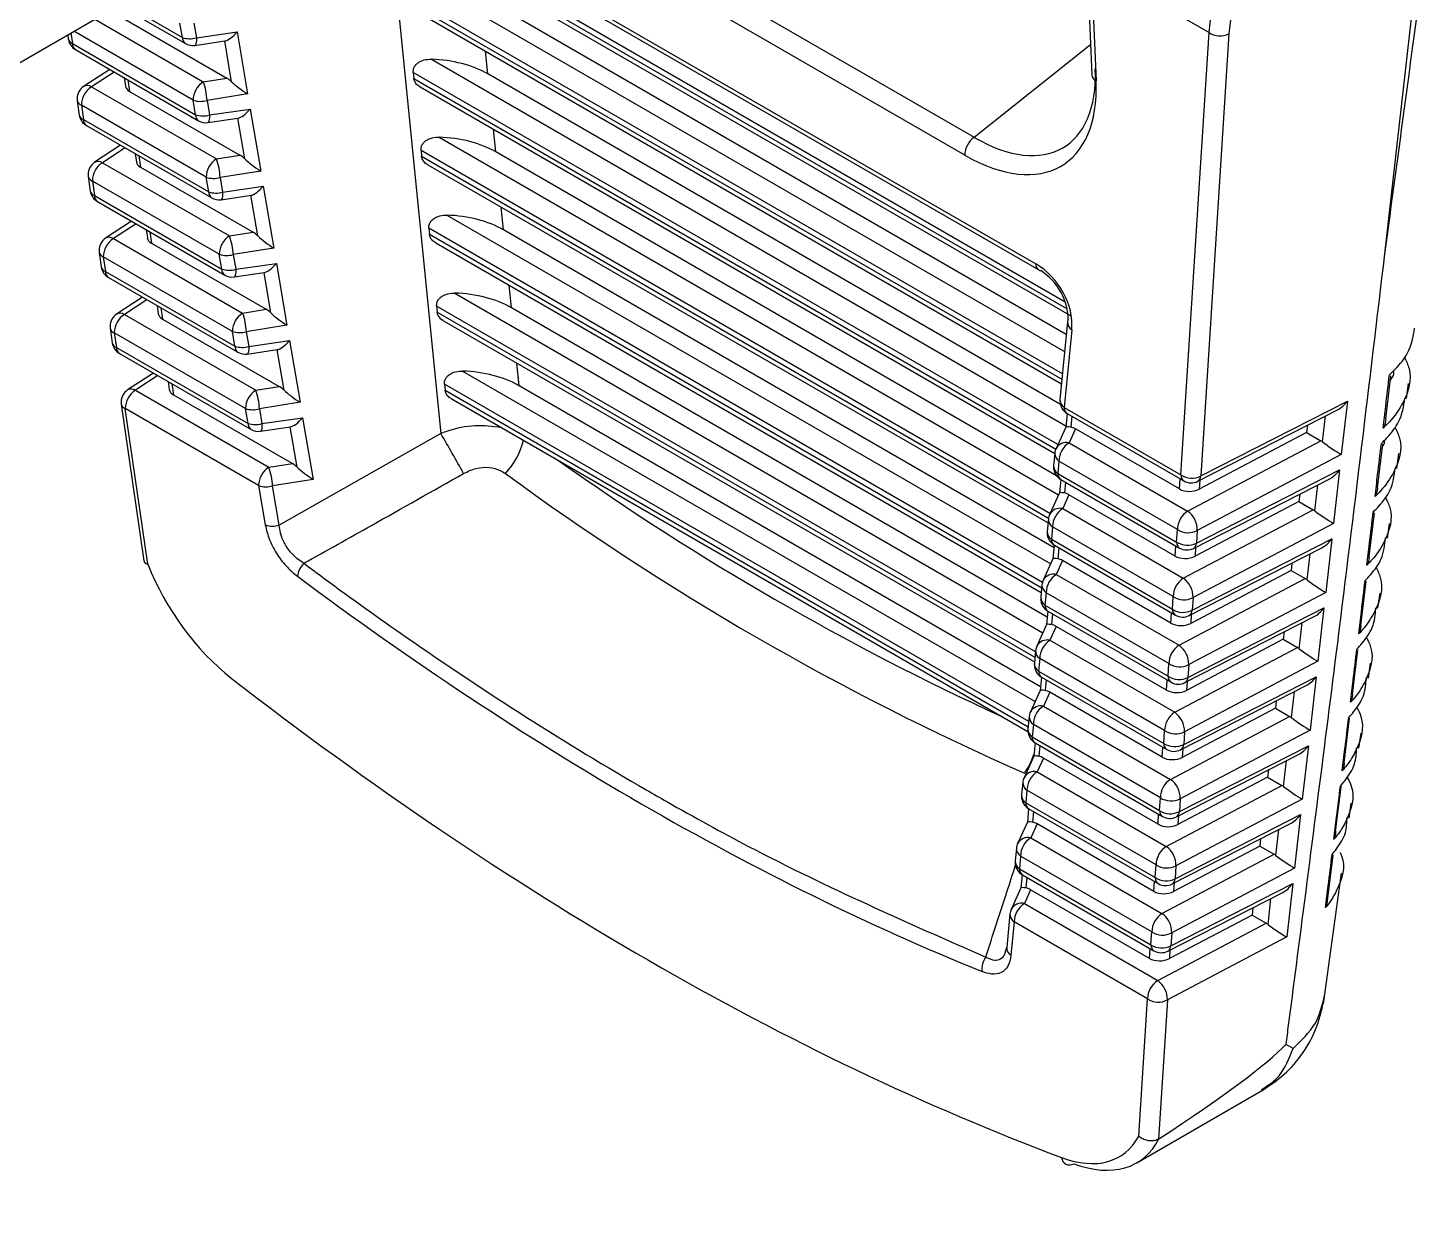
# Model space of a CAD drawing. Extents: x 16.7 to 113.1, y 4.5 to 84.5.
# Drawn here: x 80.621 to 81.578, y 61.976 to 62.788 of the extents above; entities that cross this region are included whole.
import ezdxf

# ---------------------------------------------------------------- set-up
doc = ezdxf.new("R2010")
doc.units = 0
doc.header["$MEASUREMENT"] = 0
doc.layers.add('OBJECT', color=7, linetype='CONTINUOUS')

msp = doc.modelspace()

# ---------------------------------------------------------------- linework, layer by layer
at = {"layer": 'OBJECT'}
for p, q in [((78.11598, 61.32081), (80.99363, 62.98204)), ((81.26694, 62.69973), (80.90596, 62.90812)), ((80.93925, 62.90491), (81.27339, 62.71202)), ((80.84268, 62.8949), (81.31791, 62.62056)), ((80.84525, 62.89639), (81.31585, 62.62472)), ((80.86832, 62.8801), (80.90562, 62.50781)), ((81.33621, 62.59846), (80.87582, 62.86424)), ((80.87623, 62.86013), (81.33749, 62.59385)), ((80.88054, 62.85426), (81.3404, 62.58879)), ((81.55661, 62.63166), (81.58055, 62.84305)), ((81.3511, 62.83523), (81.35455, 62.75508)), ((81.35403, 62.83122), (81.43533, 62.78429)), ((81.35403, 62.83122), (81.35748, 62.75101)), ((80.89372, 62.81954), (81.33579, 62.56433)), ((81.43533, 62.78429), (81.43873, 62.81431)), ((81.45249, 62.81361), (81.44906, 62.78332)), ((80.68368, 62.80311), (80.72951, 62.77666)), ((80.68624, 62.8046), (80.72745, 62.78081)), ((81.3343, 62.54894), (80.8812, 62.81051)), ((80.88161, 62.8064), (81.33394, 62.54528)), ((81.33694, 62.5761), (80.93272, 62.80945)), ((80.66699, 62.79348), (80.74179, 62.7503)), ((80.68345, 62.79597), (80.75808, 62.75289)), ((80.88592, 62.80053), (81.33363, 62.54207)), ((80.64833, 62.78271), (80.64877, 62.77969)), ((80.65054, 62.78398), (80.65161, 62.77662)), ((80.73479, 62.73766), (80.65254, 62.78514)), ((80.72745, 62.78081), (80.72575, 62.79081)), ((80.73535, 62.79063), (80.73705, 62.78063)), ((80.73705, 62.78063), (80.76508, 62.78472)), ((80.76508, 62.78472), (80.77236, 62.74194)), ((81.41595, 62.4793), (81.43537, 62.78426)), ((81.44906, 62.78332), (81.42965, 62.47855)), ((80.65161, 62.77662), (80.7365, 62.72761)), ((80.73595, 62.77542), (80.75663, 62.77844)), ((80.76135, 62.75037), (80.75658, 62.77843)), ((81.27339, 62.71202), (81.35364, 62.77612)), ((80.65367, 62.77246), (80.73856, 62.72346)), ((80.8991, 62.76581), (81.33665, 62.51321)), ((80.9381, 62.75572), (80.93654, 62.77131)), ((80.6773, 62.75882), (80.65934, 62.74708)), ((80.68037, 62.75705), (80.66475, 62.74684)), ((80.88658, 62.75677), (80.88699, 62.75267)), ((81.33106, 62.50018), (80.88658, 62.75677)), ((81.33282, 62.52785), (80.9381, 62.75572)), ((80.66475, 62.74684), (80.75083, 62.69715)), ((80.68727, 62.75306), (80.68811, 62.74731)), ((80.68988, 62.75156), (80.69102, 62.74367)), ((80.74179, 62.7503), (80.75808, 62.75289)), ((80.88699, 62.75267), (81.32968, 62.49711)), ((80.89131, 62.7468), (81.32897, 62.49414)), ((80.65491, 62.73728), (80.65635, 62.72734)), ((80.69102, 62.74367), (80.76712, 62.69974)), ((80.7365, 62.72761), (80.73479, 62.73766)), ((80.77236, 62.74194), (80.74439, 62.73748)), ((80.74439, 62.73748), (80.7461, 62.72743)), ((80.74383, 62.68451), (80.65775, 62.7342)), ((80.65775, 62.7342), (80.65919, 62.72427)), ((80.745, 62.72222), (80.76568, 62.72524)), ((80.7461, 62.72743), (80.77413, 62.73152)), ((80.77039, 62.69722), (80.76563, 62.72523)), ((80.77413, 62.73152), (80.7814, 62.68879)), ((80.65919, 62.72427), (80.74555, 62.67441)), ((80.66125, 62.72011), (80.74761, 62.67026)), ((80.94348, 62.70198), (80.94192, 62.71758)), ((80.68484, 62.7065), (80.66691, 62.69478)), ((80.90448, 62.71207), (81.33153, 62.46554)), ((80.6879, 62.70472), (80.67232, 62.69454)), ((80.69485, 62.70071), (80.69568, 62.695)), ((80.69746, 62.69921), (80.6986, 62.69137)), ((80.75083, 62.69715), (80.76712, 62.69974)), ((80.89197, 62.70304), (80.89238, 62.69893)), ((81.32568, 62.45266), (80.89197, 62.70304)), ((80.89238, 62.69893), (81.32463, 62.4494)), ((81.33018, 62.47875), (80.94348, 62.70198)), ((80.67232, 62.69454), (80.75987, 62.644)), ((80.6986, 62.69137), (80.77616, 62.6466)), ((80.7814, 62.68879), (80.75343, 62.68433)), ((80.89669, 62.69306), (81.32431, 62.4462)), ((80.66248, 62.68497), (80.66393, 62.67499)), ((80.75287, 62.63136), (80.66532, 62.6819)), ((80.66532, 62.6819), (80.66677, 62.67192)), ((80.74555, 62.67441), (80.74383, 62.68451)), ((80.75343, 62.68433), (80.75515, 62.67423)), ((80.75515, 62.67423), (80.78318, 62.67832)), ((80.78318, 62.67832), (80.79044, 62.63564)), ((80.66677, 62.67192), (80.75459, 62.62121)), ((80.66883, 62.66776), (80.75666, 62.61706)), ((80.75405, 62.66902), (80.77473, 62.67204)), ((80.77943, 62.64407), (80.77468, 62.67203)), ((80.90986, 62.65834), (81.32615, 62.41802)), ((80.94887, 62.64825), (80.9473, 62.66384)), ((80.69237, 62.65417), (80.67448, 62.64248)), ((80.69544, 62.6524), (80.67989, 62.64224)), ((80.89735, 62.64931), (80.89776, 62.6452)), ((81.32043, 62.40507), (80.89735, 62.64931)), ((80.67989, 62.64224), (80.76891, 62.59085)), ((80.70243, 62.64836), (80.70325, 62.6427)), ((80.70504, 62.64686), (80.70617, 62.63907)), ((80.70617, 62.63907), (80.7852, 62.59345)), ((80.75987, 62.644), (80.77616, 62.6466)), ((80.89776, 62.6452), (81.31996, 62.40147)), ((80.90207, 62.63933), (81.31965, 62.39827)), ((81.32848, 62.4291), (80.94887, 62.64825)), ((80.67006, 62.63267), (80.67151, 62.62264)), ((80.76191, 62.57821), (80.67289, 62.6296)), ((80.67289, 62.6296), (80.67434, 62.61957)), ((80.75459, 62.62121), (80.75287, 62.63136)), ((80.79044, 62.63564), (80.76247, 62.63118)), ((80.76247, 62.63118), (80.7642, 62.62103)), ((80.7642, 62.62103), (80.79223, 62.62512)), ((80.79223, 62.62512), (80.79948, 62.58249)), ((80.67434, 62.61957), (80.76364, 62.56802)), ((80.67641, 62.61541), (80.7657, 62.56386)), ((80.7631, 62.61582), (80.78378, 62.61884)), ((80.78847, 62.59093), (80.78373, 62.61883)), ((80.69991, 62.60185), (80.68205, 62.59017)), ((80.91525, 62.60461), (81.32077, 62.3705)), ((80.95425, 62.59452), (80.95269, 62.61011)), ((80.70298, 62.60007), (80.68746, 62.58993)), ((80.71001, 62.59601), (80.71082, 62.5904)), ((80.71262, 62.59451), (80.71374, 62.58677)), ((80.76891, 62.59085), (80.7852, 62.59345)), ((80.90273, 62.59557), (80.90314, 62.59147)), ((81.31565, 62.3572), (80.90273, 62.59557)), ((80.90314, 62.59147), (81.3153, 62.35354)), ((81.32382, 62.38117), (80.95425, 62.59452)), ((80.68746, 62.58993), (80.77795, 62.5377)), ((80.71374, 62.58677), (80.79424, 62.5403)), ((80.79948, 62.58249), (80.77151, 62.57803)), ((80.90745, 62.5856), (81.31499, 62.35033)), ((81.33779, 62.58485), (81.33257, 62.53123)), ((80.67763, 62.58037), (80.67909, 62.57029)), ((80.77095, 62.52506), (80.68046, 62.5773)), ((80.68046, 62.5773), (80.68192, 62.56722)), ((80.76364, 62.56802), (80.76191, 62.57821)), ((80.77151, 62.57803), (80.77325, 62.56783)), ((81.34068, 62.57938), (81.33547, 62.52576)), ((80.68192, 62.56722), (80.77269, 62.51482)), ((80.68398, 62.56306), (80.77475, 62.51066)), ((80.77215, 62.56263), (80.79282, 62.56564)), ((80.77325, 62.56783), (80.80128, 62.57192)), ((80.79751, 62.53778), (80.79277, 62.56563)), ((80.80128, 62.57192), (80.80852, 62.52934)), ((80.95963, 62.54078), (80.95807, 62.55638)), ((80.70744, 62.54952), (80.68963, 62.53787)), ((80.71051, 62.54775), (80.69504, 62.53763)), ((80.71759, 62.54366), (80.7184, 62.5381)), ((80.92063, 62.55087), (81.31539, 62.32299)), ((81.55715, 62.51791), (81.56077, 62.54769)), ((80.69504, 62.53763), (80.78699, 62.48455)), ((80.7202, 62.54216), (80.72131, 62.53446)), ((80.72131, 62.53446), (80.80328, 62.48715)), ((80.77795, 62.5377), (80.79424, 62.5403)), ((80.90811, 62.54184), (80.90853, 62.53774)), ((81.31099, 62.30926), (80.90811, 62.54184)), ((80.90853, 62.53774), (81.31064, 62.3056)), ((81.31916, 62.33323), (80.95963, 62.54078)), ((81.57148, 62.53205), (81.57286, 62.54224)), ((80.6852, 62.52807), (80.70085, 62.41997)), ((80.70355, 62.41782), (80.68804, 62.52499)), ((80.77999, 62.47191), (80.68804, 62.52499)), ((80.77269, 62.51482), (80.77095, 62.52506)), ((80.80852, 62.52934), (80.78055, 62.52488)), ((80.78055, 62.52488), (80.78229, 62.51464)), ((80.91284, 62.53186), (81.31048, 62.30231)), ((81.33547, 62.52576), (81.41595, 62.4793)), ((81.42756, 62.4749), (81.52392, 62.52413)), ((81.42965, 62.47855), (81.53073, 62.5302)), ((81.53073, 62.5302), (81.52656, 62.49335)), ((80.78229, 62.51464), (80.81033, 62.51872)), ((80.81033, 62.51872), (80.81756, 62.47619)), ((81.33747, 62.52164), (81.33656, 62.51228)), ((81.33753, 62.5216), (81.41801, 62.47514)), ((81.34072, 62.51976), (81.33998, 62.5122)), ((81.5137, 62.502), (81.51573, 62.51995)), ((80.7812, 62.50943), (80.80187, 62.51244)), ((80.90562, 62.50781), (80.7942, 62.44463)), ((80.80655, 62.48463), (80.80182, 62.51244)), ((81.33657, 62.5123), (81.32983, 62.49747)), ((81.3432, 62.51097), (81.33887, 62.50147)), ((81.41488, 62.46959), (81.3432, 62.51097)), ((81.50266, 62.5085), (81.42862, 62.46942)), ((81.50324, 62.51356), (81.50266, 62.5085)), ((81.50266, 62.5085), (81.51247, 62.50283)), ((81.33887, 62.50147), (81.42055, 62.45432)), ((81.42055, 62.45432), (81.51247, 62.50283)), ((81.55147, 62.47044), (81.55513, 62.50041)), ((80.78699, 62.48455), (80.80328, 62.48715)), ((81.32898, 62.4943), (81.32816, 62.48581)), ((81.33187, 62.48883), (81.33105, 62.48033)), ((81.41355, 62.44168), (81.33187, 62.48883)), ((81.52656, 62.49335), (81.42725, 62.44093)), ((81.56493, 62.48382), (81.56632, 62.49404)), ((81.33105, 62.48033), (81.413, 62.43302)), ((81.41488, 62.46959), (81.41534, 62.47669)), ((81.42461, 62.42863), (81.51853, 62.47661)), ((81.4267, 62.43228), (81.52535, 62.48268)), ((81.52535, 62.48268), (81.52118, 62.44583)), ((80.77999, 62.47191), (80.7846, 62.44481)), ((80.81756, 62.47619), (80.78959, 62.47173)), ((80.7942, 62.44463), (80.78959, 62.47173)), ((81.33216, 62.46692), (81.32542, 62.45209)), ((81.33306, 62.47621), (81.33215, 62.4669)), ((81.33311, 62.47618), (81.41506, 62.42887)), ((81.3363, 62.47434), (81.33557, 62.46682)), ((81.42902, 62.47564), (81.42862, 62.46942)), ((81.50832, 62.45449), (81.51035, 62.47243)), ((81.33878, 62.46559), (81.33446, 62.45608)), ((81.41194, 62.42336), (81.33878, 62.46559)), ((81.49728, 62.46098), (81.42568, 62.42319)), ((81.49785, 62.46605), (81.49728, 62.46098)), ((81.49728, 62.46098), (81.50709, 62.45532)), ((81.32457, 62.44892), (81.32374, 62.44038)), ((81.33446, 62.45608), (81.41761, 62.40808)), ((81.41761, 62.40808), (81.50709, 62.45532)), ((81.54576, 62.423), (81.54946, 62.45316)), ((81.32746, 62.44345), (81.32663, 62.43491)), ((81.41061, 62.39545), (81.32746, 62.44345)), ((81.413, 62.43302), (81.41355, 62.44168)), ((81.52118, 62.44583), (81.42431, 62.3947)), ((81.42725, 62.44093), (81.4267, 62.43228)), ((81.55839, 62.4356), (81.55978, 62.44585)), ((81.32663, 62.43491), (81.41005, 62.38675)), ((81.32864, 62.43078), (81.32774, 62.42152)), ((81.32869, 62.43075), (81.41211, 62.3826)), ((81.33188, 62.42891), (81.33116, 62.42143)), ((81.41194, 62.42336), (81.41239, 62.43041)), ((81.42166, 62.38235), (81.51315, 62.42909)), ((81.42375, 62.386), (81.51997, 62.43516)), ((81.42607, 62.42937), (81.42568, 62.42319)), ((81.51997, 62.43516), (81.51579, 62.39831)), ((81.32775, 62.42153), (81.32101, 62.40671)), ((81.33437, 62.42021), (81.33005, 62.4107)), ((81.409, 62.37713), (81.33437, 62.42021)), ((81.50293, 62.40697), (81.50497, 62.42491)), ((81.33005, 62.4107), (81.41466, 62.36185)), ((81.4919, 62.41346), (81.42273, 62.37696)), ((81.49247, 62.41853), (81.4919, 62.41346)), ((81.4919, 62.41346), (81.50171, 62.4078)), ((81.32016, 62.40354), (81.31932, 62.39496)), ((81.41466, 62.36185), (81.50171, 62.4078)), ((81.54002, 62.37557), (81.54377, 62.40592)), ((81.32305, 62.39806), (81.32222, 62.38948)), ((81.40766, 62.34922), (81.32305, 62.39806)), ((81.41005, 62.38675), (81.41061, 62.39545)), ((81.51579, 62.39831), (81.42136, 62.34847)), ((81.42431, 62.3947), (81.42375, 62.386)), ((81.55185, 62.38738), (81.55325, 62.39766)), ((81.32222, 62.38948), (81.40711, 62.34048)), ((81.32422, 62.38536), (81.32333, 62.37613)), ((81.32428, 62.38533), (81.40917, 62.33632)), ((81.32747, 62.38349), (81.32674, 62.37605)), ((81.409, 62.37713), (81.40944, 62.38414)), ((81.41872, 62.33608), (81.50777, 62.38158)), ((81.42081, 62.33973), (81.51459, 62.38764)), ((81.42312, 62.3831), (81.42273, 62.37696)), ((81.51459, 62.38764), (81.51041, 62.3508)), ((81.32334, 62.37615), (81.3166, 62.36132)), ((81.32996, 62.37482), (81.32564, 62.36532)), ((81.40605, 62.3309), (81.32996, 62.37482)), ((81.49755, 62.35945), (81.49958, 62.37739)), ((81.32564, 62.36532), (81.41172, 62.31562)), ((81.48651, 62.36594), (81.41979, 62.33072)), ((81.48709, 62.37101), (81.48651, 62.36594)), ((81.48651, 62.36594), (81.49632, 62.36028)), ((81.31575, 62.35815), (81.31491, 62.34953)), ((81.31864, 62.35268), (81.3178, 62.34406)), ((81.40472, 62.30299), (81.31864, 62.35268)), ((81.41172, 62.31562), (81.49632, 62.36028)), ((81.53426, 62.32815), (81.53805, 62.35869)), ((81.3178, 62.34406), (81.40416, 62.2942)), ((81.40711, 62.34048), (81.40766, 62.34922)), ((81.51041, 62.3508), (81.41842, 62.30224)), ((81.42136, 62.34847), (81.42081, 62.33973)), ((81.54531, 62.33916), (81.54671, 62.34946)), ((81.31981, 62.33993), (81.31891, 62.33075)), ((81.31986, 62.3399), (81.40622, 62.29005)), ((81.32305, 62.33806), (81.32233, 62.33067)), ((81.40605, 62.3309), (81.40649, 62.33787)), ((81.41577, 62.2898), (81.50239, 62.33406)), ((81.41786, 62.29346), (81.5092, 62.34013)), ((81.42018, 62.33682), (81.41979, 62.33072)), ((81.5092, 62.34013), (81.50503, 62.30328)), ((81.31892, 62.33077), (81.31218, 62.31594)), ((81.32555, 62.32944), (81.32122, 62.31993)), ((81.40311, 62.28466), (81.32555, 62.32944)), ((81.4817, 62.32349), (81.48113, 62.31843)), ((81.49217, 62.31193), (81.4942, 62.32988)), ((81.32122, 62.31993), (81.40877, 62.26939)), ((81.48113, 62.31843), (81.41684, 62.28449)), ((81.48113, 62.31843), (81.49094, 62.31276)), ((81.31133, 62.31277), (81.31049, 62.30411)), ((81.31422, 62.3073), (81.31338, 62.29863)), ((81.40177, 62.25676), (81.31422, 62.3073)), ((81.40877, 62.26939), (81.49094, 62.31276)), ((81.52847, 62.28075), (81.53231, 62.31149)), ((81.31338, 62.29863), (81.40121, 62.24793)), ((81.31539, 62.29451), (81.3145, 62.28537)), ((81.40416, 62.2942), (81.40472, 62.30299)), ((81.50503, 62.30328), (81.41547, 62.25601)), ((81.41842, 62.30224), (81.41786, 62.29346)), ((81.53871, 62.29091), (81.54014, 62.30125)), ((81.31451, 62.28538), (81.30777, 62.27056)), ((81.31544, 62.29448), (81.40327, 62.24378)), ((81.31863, 62.29264), (81.31792, 62.28528)), ((81.40311, 62.28466), (81.40355, 62.29159)), ((81.41282, 62.24353), (81.497, 62.28654)), ((81.41491, 62.24718), (81.50382, 62.29261)), ((81.41723, 62.29055), (81.41684, 62.28449)), ((81.50382, 62.29261), (81.49965, 62.25576)), ((81.32113, 62.28406), (81.31681, 62.27455)), ((81.40016, 62.23843), (81.32113, 62.28406)), ((81.47632, 62.27597), (81.47575, 62.27091)), ((81.48678, 62.26441), (81.48882, 62.28236)), ((81.30692, 62.26739), (81.30607, 62.25868)), ((81.31681, 62.27455), (81.40583, 62.22316)), ((81.47575, 62.27091), (81.4139, 62.23826)), ((81.47575, 62.27091), (81.48556, 62.26524)), ((81.30981, 62.26191), (81.30897, 62.25321)), ((81.39883, 62.21052), (81.30981, 62.26191)), ((81.40121, 62.24793), (81.40177, 62.25676)), ((81.40583, 62.22316), (81.48556, 62.26524)), ((81.52264, 62.23336), (81.52654, 62.2643)), ((81.30897, 62.25321), (81.39826, 62.20166)), ((81.31097, 62.24908), (81.31009, 62.23998)), ((81.31103, 62.24905), (81.40033, 62.1975)), ((81.31422, 62.24721), (81.31351, 62.2399)), ((81.49965, 62.25576), (81.41253, 62.20978)), ((81.41547, 62.25601), (81.41491, 62.24718)), ((81.53203, 62.24262), (81.53346, 62.25298)), ((81.3101, 62.24), (81.30336, 62.22517)), ((81.31672, 62.23867), (81.3124, 62.22917)), ((81.39722, 62.1922), (81.31672, 62.23867)), ((81.40016, 62.23843), (81.4006, 62.24532)), ((81.40988, 62.19726), (81.49162, 62.23902)), ((81.41196, 62.20091), (81.49844, 62.24509)), ((81.41428, 62.24428), (81.4139, 62.23826)), ((81.49844, 62.24509), (81.49426, 62.20824)), ((81.3124, 62.22917), (81.40288, 62.17693)), ((81.47094, 62.22846), (81.47036, 62.22339)), ((81.4814, 62.2169), (81.48343, 62.23484)), ((81.30251, 62.222), (81.30166, 62.21326)), ((81.47036, 62.22339), (81.41095, 62.19203)), ((81.47036, 62.22339), (81.48018, 62.21773)), ((81.3054, 62.21653), (81.30455, 62.20778)), ((81.39588, 62.16429), (81.3054, 62.21653)), ((81.39826, 62.20166), (81.39883, 62.21052)), ((81.40288, 62.17693), (81.48018, 62.21773)), ((81.41253, 62.20978), (81.41196, 62.20091)), ((81.51699, 62.18571), (81.52087, 62.21713)), ((81.30455, 62.20778), (81.39532, 62.15538)), ((81.30656, 62.20366), (81.30568, 62.1946)), ((81.30661, 62.20363), (81.39738, 62.15123)), ((81.3098, 62.20179), (81.30909, 62.19452)), ((81.39722, 62.1922), (81.39765, 62.19905)), ((81.49426, 62.20824), (81.40958, 62.16355)), ((81.51432, 62.11461), (81.52678, 62.20471)), ((81.30568, 62.19462), (81.29894, 62.17979)), ((81.31231, 62.19329), (81.30799, 62.18378)), ((81.39427, 62.14597), (81.31231, 62.19329)), ((81.40693, 62.15098), (81.48624, 62.1915)), ((81.40902, 62.15464), (81.49305, 62.19757)), ((81.41133, 62.198), (81.41095, 62.19203)), ((81.49305, 62.19757), (81.48888, 62.16072)), ((81.30799, 62.18378), (81.39994, 62.1307)), ((81.46555, 62.18094), (81.46498, 62.17587)), ((81.47602, 62.16938), (81.47805, 62.18732)), ((81.2981, 62.17662), (81.29585, 62.15348)), ((81.30099, 62.17115), (81.29874, 62.148)), ((81.39294, 62.11806), (81.30099, 62.17115)), ((81.39994, 62.1307), (81.47479, 62.17021)), ((81.46498, 62.17587), (81.40801, 62.1458)), ((81.46498, 62.17587), (81.47479, 62.17021)), ((81.39532, 62.15538), (81.39588, 62.16429)), ((81.48888, 62.16072), (81.40664, 62.11732)), ((81.40958, 62.16355), (81.40902, 62.15464)), ((81.29523, 62.1514), (81.29566, 62.15296)), ((81.39427, 62.14597), (81.39471, 62.15277)), ((81.40839, 62.15173), (81.40801, 62.1458)), ((81.38691, 62.02333), (81.39294, 62.11806)), ((81.40664, 62.11732), (81.40053, 62.02132)), ((81.49328, 62.08391), (81.48851, 62.08672)), ((81.38558, 62.00508), (81.47224, 62.05511)), ((81.40053, 62.02132), (81.40079, 62.02148))]:
    msp.add_line(p, q, dxfattribs=at)
at = {"layer": 'OBJECT', "flags": 128}
for points in [[(80.73705, 62.78063), (80.73704, 62.77892), (80.73691, 62.77749), (80.73668, 62.7764), (80.73636, 62.7757), (80.73596, 62.77542), (80.73595, 62.77542)], [(80.7461, 62.72743), (80.74609, 62.72572), (80.74596, 62.72429), (80.74573, 62.7232), (80.74541, 62.7225), (80.745, 62.72222), (80.745, 62.72222)], [(80.75515, 62.67423), (80.75513, 62.67252), (80.75501, 62.67109), (80.75478, 62.67001), (80.75446, 62.66931), (80.75405, 62.66902), (80.75405, 62.66902)], [(80.7642, 62.62103), (80.76418, 62.61933), (80.76406, 62.6179), (80.76383, 62.61681), (80.76351, 62.61611), (80.7631, 62.61583), (80.7631, 62.61582)], [(81.33813, 62.58621), (81.33786, 62.58534), (81.33779, 62.58485)], [(80.77325, 62.56783), (80.77323, 62.56613), (80.77311, 62.5647), (80.77288, 62.56361), (80.77255, 62.56291), (80.77215, 62.56263), (80.77215, 62.56263)], [(80.78229, 62.51464), (80.78228, 62.51293), (80.78216, 62.5115), (80.78193, 62.51041), (80.7816, 62.50971), (80.7812, 62.50943), (80.7812, 62.50943)]]:
    msp.add_lwpolyline(points, dxfattribs=at)
at = {"layer": 'OBJECT'}
for centre, radius, start, end in [((80.65867, 62.78112), 0.01, 188.23787, 240.00269), ((80.65293, 62.78068), 0.00428, 193.42242, 251.95986), ((80.6564, 62.77641), 0.0048, 177.52981, 235.26899), ((80.73225, 62.7806), 0.0048, 177.53231, 235.25828), ((80.73254, 62.79598), 0.016, 251.44658, 286.38757), ((80.73451, 62.78532), 0.01, 240.00269, 278.29617), ((81.35955, 62.75559), 0.00503, 185.73562, 245.65703), ((80.66481, 62.73871), 0.01, 123.17188, 180), ((80.673, 62.73401), 0.01525, 122.75012, 179.28441), ((80.66184, 62.74236), 0.00534, 57.01523, 117.88859), ((80.75004, 62.73747), 0.01525, 122.75012, 179.28441), ((80.70519, 62.73619), 0.03922, 1.88603, 21.08422), ((80.66481, 62.73871), 0.01, 180, 188.23787), ((80.65907, 62.73827), 0.00428, 193.42251, 251.95976), ((80.73988, 62.75282), 0.01599, 251.44662, 286.39398), ((80.66625, 62.72877), 0.01, 188.23787, 240.00269), ((80.66051, 62.72833), 0.00428, 193.41716, 251.95622), ((80.74129, 62.7274), 0.0048, 177.52981, 235.26899), ((80.74159, 62.74277), 0.016, 251.44704, 286.39356), ((80.66398, 62.72406), 0.0048, 177.5305, 235.26535), ((80.74356, 62.73212), 0.01, 240.00269, 278.29617), ((81.28231, 62.6995), 0.01538, 125.50053, 179.13746), ((80.75908, 62.68432), 0.01525, 122.75012, 179.28441), ((80.71424, 62.68304), 0.03922, 1.88603, 21.08422), ((80.67238, 62.68641), 0.01, 123.17188, 180), ((80.68057, 62.68171), 0.01525, 122.74787, 179.28481), ((80.66941, 62.69006), 0.00534, 56.9997, 117.89399), ((80.67238, 62.68641), 0.01, 180, 188.23787), ((80.66664, 62.68597), 0.00428, 193.4131, 251.96918), ((80.74892, 62.69967), 0.01599, 251.44653, 286.39407), ((80.67383, 62.67642), 0.01, 188.23787, 240.00269), ((80.66809, 62.67598), 0.00428, 193.42358, 251.953), ((80.67156, 62.67171), 0.0048, 177.52814, 235.26771), ((80.75034, 62.67421), 0.0048, 177.5305, 235.26535), ((80.75063, 62.68958), 0.016, 251.44653, 286.39333), ((80.75261, 62.67892), 0.01, 240.00269, 278.29617), ((80.67995, 62.63411), 0.01, 123.17188, 180), ((80.68814, 62.62941), 0.01525, 122.75012, 179.28441), ((80.67698, 62.63775), 0.00534, 57.00859, 117.89552), ((80.76812, 62.63117), 0.01525, 122.74787, 179.28481), ((80.72328, 62.62989), 0.03921, 1.88445, 21.0858), ((80.67995, 62.63411), 0.01, 180, 188.23787), ((80.67422, 62.63367), 0.00428, 193.42027, 251.95311), ((80.75796, 62.64653), 0.016, 251.44647, 286.38842), ((80.68141, 62.62407), 0.01, 188.23787, 240.00269), ((80.67567, 62.62363), 0.00428, 193.41816, 251.96412), ((80.75968, 62.63638), 0.016, 251.45159, 286.38827), ((80.75939, 62.62101), 0.0048, 177.52814, 235.26771), ((81.32068, 62.62452), 0.00483, 177.73018, 235.06041), ((81.31966, 62.62363), 0.00353, 240.33154, 265.38507), ((80.67914, 62.61936), 0.0048, 177.53674, 235.25385), ((80.76166, 62.62572), 0.01, 240.00269, 278.29617), ((80.68753, 62.5818), 0.01, 123.17188, 180), ((80.68753, 62.5818), 0.01, 180, 188.23787), ((80.69571, 62.57711), 0.01525, 122.75012, 179.28441), ((80.68455, 62.58545), 0.00534, 57.01491, 117.88919), ((80.77716, 62.57802), 0.01525, 122.75012, 179.28441), ((80.73232, 62.57674), 0.03922, 1.88603, 21.08422), ((81.34412, 62.5847), 0.00633, 178.59014, 237.10114), ((80.68179, 62.58136), 0.00428, 193.42271, 251.95956), ((80.767, 62.59337), 0.016, 251.44682, 286.39378), ((80.68898, 62.57172), 0.01, 188.23787, 240.00269), ((80.68325, 62.57128), 0.00428, 193.41949, 251.96279), ((80.68672, 62.56701), 0.0048, 177.52762, 235.26823), ((80.76873, 62.58318), 0.016, 251.44687, 286.38801), ((80.76844, 62.56781), 0.0048, 177.53674, 235.25385), ((80.7707, 62.57252), 0.01, 240.00269, 278.29617), ((80.6951, 62.5295), 0.01, 123.17188, 180), ((80.70328, 62.5248), 0.01525, 122.74785, 179.28668), ((80.69213, 62.53315), 0.00534, 56.99177, 117.91234), ((80.7862, 62.52487), 0.01525, 122.75012, 179.28441), ((80.74135, 62.52359), 0.03922, 1.88665, 21.0836), ((80.6951, 62.5295), 0.01, 180, 188.23787), ((80.68936, 62.52906), 0.00428, 193.42047, 251.95291), ((80.77604, 62.54022), 0.01599, 251.44274, 286.39786), ((81.34253, 62.53027), 0.01, 174.44667, 180), ((81.34253, 62.53027), 0.01, 180, 240.00269), ((81.33891, 62.53108), 0.00634, 178.59493, 237.09221), ((81.34026, 62.52555), 0.0048, 177.52814, 235.26771), ((80.77778, 62.52998), 0.01599, 251.44245, 286.39742), ((80.77749, 62.51461), 0.0048, 177.52762, 235.26823), ((80.77975, 62.51932), 0.01, 240.00269, 278.29617), ((79.22329, 61.52805), 1.94683, 29.28359, 30.21594), ((80.91178, 62.51585), 0.0524, 317.17721, 345.95374), ((81.33894, 62.49334), 0.01, 155.55368, 174.44667), ((81.33706, 62.49334), 0.00832, 77.39614, 150.23763), ((81.34713, 62.48864), 0.01525, 122.75012, 179.28441), ((82.07809, 64.02634), 1.88513, 234.63703, 245.36835), ((81.33532, 62.49415), 0.00634, 178.59445, 237.09269), ((80.79524, 62.47172), 0.01525, 122.74785, 179.28668), ((80.7504, 62.47044), 0.03921, 1.88445, 21.0858), ((82.07777, 64.02023), 1.90866, 233.78912, 246.21626), ((81.33811, 62.48484), 0.01, 174.44667, 180), ((81.33811, 62.48484), 0.01, 180, 240.00269), ((81.33449, 62.48565), 0.00634, 178.59558, 237.09156), ((81.33585, 62.48013), 0.0048, 177.53269, 235.26611), ((81.42074, 62.47909), 0.0048, 177.52814, 235.26771), ((81.42344, 62.49067), 0.01361, 236.62328, 297.13713), ((81.42524, 62.47865), 0.00441, 301.75451, 358.69552), ((80.78508, 62.48708), 0.016, 251.45177, 286.38883), ((81.42301, 62.4838), 0.01, 240.00269, 297.06329), ((81.33452, 62.44795), 0.01, 155.55368, 174.44667), ((81.3309, 62.44876), 0.00633, 178.58831, 237.10297), ((81.33264, 62.44796), 0.00832, 77.38641, 150.24736), ((81.34271, 62.44326), 0.01525, 122.74711, 179.28557), ((81.4288, 62.44149), 0.01525, 122.75012, 179.28441), ((81.41133, 62.44133), 0.01593, 358.57428, 54.61648), ((80.78969, 62.45997), 0.01599, 251.44624, 286.39362), ((81.33369, 62.43941), 0.01, 174.44667, 180), ((81.33369, 62.43941), 0.01, 180, 240.00269), ((81.33007, 62.44023), 0.00633, 178.58831, 237.10297), ((81.42104, 62.45305), 0.01361, 236.61801, 297.14295), ((81.33143, 62.4347), 0.0048, 177.53231, 235.25828), ((81.42049, 62.44439), 0.01361, 236.62124, 297.14372), ((81.4178, 62.43282), 0.0048, 177.53269, 235.26611), ((81.42006, 62.43753), 0.01, 240.00269, 297.06329), ((81.42229, 62.43238), 0.00441, 301.76238, 358.6925), ((80.8234, 62.40659), 0.01696, 136.08602, 170.23445), ((81.32823, 62.40258), 0.00832, 77.39654, 150.23724), ((81.3383, 62.39787), 0.01525, 122.75012, 179.28441), ((81.33011, 62.40257), 0.01, 155.55368, 174.44667), ((81.32649, 62.40338), 0.00634, 178.59611, 237.09103), ((81.42586, 62.39526), 0.01525, 122.74711, 179.28557), ((81.40838, 62.3951), 0.01593, 358.57418, 54.61823), ((81.32928, 62.39399), 0.01, 174.44667, 180), ((81.32928, 62.39399), 0.01, 180, 240.00269), ((81.32566, 62.3948), 0.00634, 178.59445, 237.09269), ((81.4181, 62.40681), 0.01361, 236.61801, 297.14295), ((81.32701, 62.38928), 0.0048, 177.52981, 235.26899), ((81.41754, 62.39812), 0.01361, 236.61745, 297.14296), ((81.41485, 62.38654), 0.0048, 177.53231, 235.25828), ((81.41711, 62.39126), 0.01, 240.00269, 297.06329), ((81.41934, 62.3861), 0.00441, 301.76775, 358.68795), ((81.32382, 62.35719), 0.00832, 77.39614, 150.23763), ((81.33389, 62.35249), 0.01525, 122.75012, 179.28441), ((81.42291, 62.34903), 0.01525, 122.75012, 179.28441), ((81.40544, 62.34887), 0.01593, 358.57464, 54.61776), ((81.32208, 62.358), 0.00634, 178.59445, 237.09269), ((81.3257, 62.35719), 0.01, 155.55368, 174.44667), ((81.32486, 62.34856), 0.01, 174.44667, 180), ((81.32486, 62.34856), 0.01, 180, 240.00269), ((81.32124, 62.34938), 0.00634, 178.59611, 237.09103), ((81.3226, 62.34385), 0.0048, 177.5305, 235.26535), ((81.41515, 62.36058), 0.01361, 236.62124, 297.14372), ((81.4119, 62.34027), 0.0048, 177.52981, 235.26899), ((81.4146, 62.35184), 0.01361, 236.61801, 297.14295), ((81.41417, 62.34498), 0.01, 240.00269, 297.06329), ((81.41639, 62.33983), 0.00441, 301.77108, 358.68462), ((81.32129, 62.3118), 0.01, 155.55368, 174.44667), ((81.31941, 62.31181), 0.00832, 77.39306, 150.24044), ((81.32947, 62.30711), 0.01525, 122.74787, 179.28481), ((81.41997, 62.3028), 0.01525, 122.75012, 179.28441), ((81.40249, 62.30264), 0.01593, 358.57566, 54.61498), ((81.32044, 62.30314), 0.01, 174.44667, 180), ((81.31682, 62.30395), 0.00634, 178.59421, 237.09293), ((81.31766, 62.31261), 0.00633, 178.58826, 237.10332), ((81.32044, 62.30314), 0.01, 180, 240.00269), ((81.31818, 62.29842), 0.0048, 177.52814, 235.26771), ((81.41221, 62.31435), 0.01361, 236.61785, 297.14322), ((81.27088, 62.30041), 0.04577, 324.25472, 343.05458), ((81.40896, 62.294), 0.0048, 177.5305, 235.26535), ((81.41165, 62.30557), 0.01361, 236.62328, 297.13713), ((81.41122, 62.29871), 0.01, 240.00269, 297.06329), ((81.41345, 62.29356), 0.00441, 301.76775, 358.68795), ((81.31687, 62.26642), 0.01, 155.55368, 174.44667), ((81.31325, 62.26723), 0.00634, 178.59611, 237.09103), ((81.315, 62.26643), 0.00832, 77.39654, 150.23724), ((81.32506, 62.26172), 0.01525, 122.75012, 179.28441), ((81.41702, 62.25656), 0.01525, 122.74787, 179.28481), ((81.39955, 62.25641), 0.01593, 358.57345, 54.61883), ((81.31603, 62.25771), 0.01, 174.44667, 180), ((81.31603, 62.25771), 0.01, 180, 240.00269), ((81.31241, 62.25853), 0.00633, 178.58813, 237.10315), ((81.40926, 62.26812), 0.01361, 236.61465, 297.14642), ((81.31377, 62.253), 0.0048, 177.53674, 235.25385), ((81.4087, 62.2593), 0.01361, 236.62067, 297.14373), ((81.40601, 62.24772), 0.0048, 177.52814, 235.26771), ((81.4105, 62.24728), 0.00441, 301.76257, 358.69313), ((81.40827, 62.25244), 0.01, 240.00269, 297.06329), ((81.31058, 62.22104), 0.00832, 77.39926, 150.23452), ((81.32065, 62.21634), 0.01525, 122.75012, 179.28441), ((81.31246, 62.22104), 0.01, 155.55368, 174.44667), ((81.30884, 62.22185), 0.00634, 178.59445, 237.09269), ((81.41408, 62.21033), 0.01525, 122.75012, 179.28441), ((81.39661, 62.21017), 0.01593, 358.57295, 54.61768), ((81.31161, 62.21229), 0.01, 174.44667, 180), ((81.31161, 62.21229), 0.01, 180, 240.00269), ((81.30799, 62.2131), 0.00634, 178.59309, 237.09405), ((81.40632, 62.22189), 0.01361, 236.62376, 297.13731), ((81.30935, 62.20757), 0.0048, 177.52762, 235.26823), ((81.40575, 62.21302), 0.01361, 236.61789, 297.14263), ((81.40306, 62.20145), 0.0048, 177.53674, 235.25385), ((81.40755, 62.20101), 0.00441, 301.76782, 358.68869), ((81.40533, 62.20616), 0.01, 240.00269, 297.06329), ((81.30805, 62.17565), 0.01, 155.55368, 174.44667), ((81.30617, 62.17566), 0.00832, 77.3933, 150.24019), ((81.31624, 62.17096), 0.01525, 122.74785, 179.28668), ((81.30419, 62.17634), 0.0061, 177.35798, 238.32916), ((81.41113, 62.1641), 0.01525, 122.75012, 179.28441), ((81.39366, 62.16394), 0.01593, 358.57566, 54.61498), ((81.40337, 62.17566), 0.01361, 236.61797, 297.1431), ((81.30194, 62.1532), 0.0061, 177.3542, 238.33294), ((81.40011, 62.15518), 0.0048, 177.52762, 235.26823), ((81.40281, 62.16675), 0.01361, 236.61729, 297.14323), ((81.40238, 62.15989), 0.01, 240.00269, 297.06329), ((81.4046, 62.15474), 0.00441, 301.76782, 358.68869), ((81.29259, 62.13872), 0.01387, 143.82797, 187.53608), ((81.40819, 62.11787), 0.01525, 122.74785, 179.28668), ((81.39072, 62.11771), 0.01593, 358.57345, 54.61883), ((81.40043, 62.12943), 0.01361, 236.62134, 297.14373), ((81.33914, 62.00902), 0.00543, 183.41469, 302.44605)]:
    msp.add_arc(centre, radius, start, end, dxfattribs=at)
for centre, major_axis, ratio, start_param, end_param in [((80.47214, 65.0907), (1.75663, 14.63831), 0.094069, 4.554901, 4.5695), ((80.76254, 62.7894), (0.00773, 0.01062), 0.37214, 3.482293, 4.536705), ((81.42595, 62.64322), (0.00919, 0.14113), 0.052174, 6.251081, 6.257435), ((81.44242, 62.78858), (0.00996, -0.00088), 0.657558, 3.986179, 5.498261), ((80.89572, 62.73077), (0.06019, 0.00006), 0.582929, 0.789077, 1.514008), ((81.26868, 62.81164), (-0.06697, 0.1062), 0.54181, 2.333958, 3.897158), ((80.69814, 62.74781), (0.01007, 0.00002), 0.579269, 3.223988, 3.926203), ((80.75863, 62.74484), (-0.00685, 0.00862), 0.521027, 4.953975, 5.360236), ((80.76982, 62.74663), (0.01137, -0.00815), 0.177132, 4.007967, 5.062378), ((81.26162, 62.80714), (-0.07317, 0.11405), 0.544414, 2.329954, 3.893154), ((80.77159, 62.7362), (0.00773, 0.01062), 0.37214, 3.482293, 4.536705), ((80.9011, 62.67704), (0.06019, 0.00006), 0.582929, 0.789077, 1.514008), ((80.76767, 62.69169), (-0.00685, 0.00862), 0.521027, 4.953975, 5.360236), ((80.77886, 62.69348), (0.01137, -0.00815), 0.177132, 4.007967, 5.062378), ((80.70571, 62.69551), (0.01007, 0.00002), 0.579269, 3.223988, 3.926203), ((80.78064, 62.68301), (0.00773, 0.01062), 0.37214, 3.482293, 4.536705), ((80.90648, 62.6233), (0.06019, 0.00006), 0.582929, 0.789077, 1.514008), ((80.71328, 62.6432), (0.01007, 0.00002), 0.579269, 3.223988, 3.926203), ((80.77671, 62.63854), (-0.00685, 0.00862), 0.521027, 4.953975, 5.360236), ((80.7879, 62.64033), (0.01137, -0.00815), 0.177132, 4.007967, 5.062378), ((80.78969, 62.62981), (0.00773, 0.01062), 0.37214, 3.482293, 4.536705), ((81.30724, 62.59284), (-0.02309, 0.03272), 0.746254, 3.855075, 5.266601), ((81.3143, 62.59735), (-0.01719, 0.02466), 0.671525, 3.853258, 5.264784), ((80.91187, 62.56957), (0.06019, 0.00006), 0.582929, 0.789077, 1.514008), ((80.78575, 62.58539), (-0.00685, 0.00862), 0.521027, 4.953975, 5.360236), ((80.72085, 62.5909), (0.01007, 0.00002), 0.579269, 3.223988, 3.926203), ((80.79694, 62.58718), (0.01137, -0.00815), 0.177132, 4.007967, 5.062378), ((80.79874, 62.57661), (0.00773, 0.01062), 0.37214, 3.482293, 4.536705), ((80.91725, 62.51584), (0.06019, 0.00006), 0.582929, 0.789077, 1.514008), ((80.72843, 62.5386), (0.01007, 0.00002), 0.579269, 3.223988, 3.926203), ((80.79479, 62.53225), (-0.00685, 0.00862), 0.521027, 4.953975, 5.360236), ((80.80598, 62.53403), (0.01137, -0.00815), 0.177132, 4.007967, 5.062378), ((81.5241, 62.53545), (0.00803, 0.01159), 0.599529, 3.981932, 4.674099), ((80.80778, 62.52341), (0.00773, 0.01062), 0.37214, 3.482293, 4.536705), ((81.34636, 62.50966), (0.00979, -0.00262), 0.107022, 2.308348, 3.159397), ((81.34339, 62.50313), (-0.0068, 0.00838), 0.543452, 5.326071, 5.732332), ((81.51247, 62.49467), (-0.00501, 0.00866), 0.577652, 5.322321, 5.496221), ((81.51992, 62.4986), (0.00933, -0.00637), 0.079382, 4.037928, 5.556365), ((80.80383, 62.4791), (-0.00685, 0.00862), 0.521027, 4.953975, 5.360236), ((80.81502, 62.48088), (0.01137, -0.00815), 0.177132, 4.007967, 5.062378), ((81.51871, 62.48793), (0.00803, 0.01159), 0.599529, 3.981932, 4.674099), ((81.34194, 62.46428), (0.00979, -0.00262), 0.107022, 2.308348, 3.159397), ((81.33898, 62.45775), (-0.0068, 0.00838), 0.543452, 5.326071, 5.732332), ((81.42192, 62.47377), (0.01001, 0.00002), 0.585374, 3.931484, 5.443566), ((81.50709, 62.44715), (-0.00501, 0.00866), 0.577652, 5.322321, 5.496221), ((81.51454, 62.45109), (0.00933, -0.00637), 0.079382, 4.037928, 5.556365), ((81.51333, 62.44042), (0.00803, 0.01159), 0.599529, 3.981932, 4.674099), ((81.33753, 62.41889), (0.00979, -0.00262), 0.107022, 2.308348, 3.159397), ((81.33456, 62.41236), (-0.0068, 0.00838), 0.543452, 5.326071, 5.732332), ((81.41898, 62.42754), (0.01001, 0.00002), 0.585374, 3.931484, 5.443566), ((80.77114, 62.41715), (-0.05912, 0.09285), 0.546175, 1.229249, 2.150782), ((80.96269, 63.97801), (-1.16551, 1.8319), 0.546187, 2.178452, 2.487481), ((81.5017, 62.39963), (-0.00501, 0.00866), 0.577652, 5.322321, 5.496221), ((81.50916, 62.40357), (0.00933, -0.00637), 0.079382, 4.037928, 5.556365), ((81.50795, 62.3929), (0.00803, 0.01159), 0.599529, 3.981932, 4.674099), ((81.33312, 62.37351), (0.00979, -0.00262), 0.107022, 2.308348, 3.159397), ((81.33015, 62.36698), (-0.0068, 0.00838), 0.543452, 5.326071, 5.732332), ((81.41604, 62.38131), (0.01001, 0.00002), 0.585374, 3.931484, 5.443566), ((81.49632, 62.35212), (-0.00501, 0.00866), 0.577652, 5.322321, 5.496221), ((81.50377, 62.35605), (0.00933, -0.00637), 0.079382, 4.037928, 5.556365), ((80.96516, 63.92542), (-1.2039, 1.89073), 0.546175, 2.150782, 2.514291), ((81.50256, 62.34538), (0.00803, 0.01159), 0.599529, 3.981932, 4.674099), ((81.32871, 62.32813), (0.00979, -0.00262), 0.107022, 2.308348, 3.159397), ((81.32574, 62.3216), (-0.0068, 0.00838), 0.543452, 5.326071, 5.732332), ((81.41309, 62.33507), (0.01001, 0.00002), 0.585374, 3.931484, 5.443566), ((81.49094, 62.3046), (-0.00501, 0.00866), 0.577652, 5.322321, 5.496221), ((81.49839, 62.30853), (0.00933, -0.00637), 0.079382, 4.037928, 5.556365), ((81.32429, 62.28274), (0.00979, -0.00262), 0.107022, 2.308348, 3.159397), ((81.32133, 62.27621), (-0.0068, 0.00838), 0.543452, 5.326071, 5.732332), ((81.49718, 62.29786), (0.00803, 0.01159), 0.599529, 3.981932, 4.674099), ((81.41015, 62.28884), (0.01001, 0.00002), 0.585374, 3.931484, 5.443566), ((81.48556, 62.25708), (-0.00501, 0.00866), 0.577652, 5.322321, 5.496221), ((81.49301, 62.26101), (0.00933, -0.00637), 0.079382, 4.037928, 5.556365), ((81.31988, 62.23736), (0.00979, -0.00262), 0.107022, 2.308348, 3.159397), ((81.31691, 62.23083), (-0.0068, 0.00838), 0.543452, 5.326071, 5.732332), ((81.4072, 62.24261), (0.01001, 0.00002), 0.585374, 3.931484, 5.443566), ((81.4918, 62.25034), (0.00803, 0.01159), 0.599529, 3.981932, 4.674099), ((81.48017, 62.20956), (-0.00501, 0.00866), 0.577652, 5.322321, 5.496221), ((81.48762, 62.2135), (0.00933, -0.00637), 0.079382, 4.037928, 5.556365), ((81.31547, 62.19198), (0.00979, -0.00262), 0.107022, 2.308348, 3.159397), ((81.3125, 62.18545), (-0.0068, 0.00838), 0.543452, 5.326071, 5.732332), ((81.40426, 62.19638), (0.01001, 0.00002), 0.585374, 3.931484, 5.443566), ((81.48642, 62.20283), (0.00803, 0.01159), 0.599529, 3.981932, 4.674099), ((81.47479, 62.16204), (-0.00501, 0.00866), 0.577652, 5.322321, 5.496221), ((81.48224, 62.16598), (0.00933, -0.00637), 0.079382, 4.037928, 5.556365), ((81.40131, 62.15015), (0.01001, 0.00002), 0.585374, 3.931484, 5.443566), ((79.79288, 61.2242), (1.70298, 0.87624), 0.039926, 5.926325, 6.167439), ((81.31562, 62.10282), (-0.05912, 0.09285), 0.546175, 2.514291, 3.435824), ((81.32268, 62.10733), (-0.06414, 0.1015), 0.548826, 2.516074, 3.452695)]:
    msp.add_ellipse(centre, major_axis=major_axis, ratio=ratio, start_param=start_param, end_param=end_param, dxfattribs=at)
for points, knots in [([(80.88658, 62.75677), (80.88659, 62.75757), (80.88661, 62.75917), (80.8878, 62.76147), (80.8899, 62.76358), (80.89337, 62.76534), (80.8967, 62.76584), (80.89875, 62.76581), (80.8991, 62.76581)], [0, 0, 0, 0, 0.150342, 0.300693, 0.452228, 0.658972, 0.942856, 1, 1, 1, 1]), ([(80.89133, 62.74685), (80.89119, 62.74691), (80.88998, 62.74742), (80.88844, 62.74899), (80.88725, 62.75102), (80.88706, 62.75228), (80.88699, 62.75267)], [0, 0, 0, 0, 0.057147, 0.480758, 0.839351, 1, 1, 1, 1]), ([(80.89197, 62.70304), (80.89197, 62.70384), (80.89199, 62.70544), (80.89318, 62.70774), (80.89528, 62.70985), (80.89875, 62.7116), (80.90208, 62.71211), (80.90414, 62.71208), (80.90448, 62.71207)], [0, 0, 0, 0, 0.150342, 0.300693, 0.452228, 0.658972, 0.942856, 1, 1, 1, 1]), ([(80.89671, 62.69312), (80.89657, 62.69318), (80.89536, 62.69368), (80.89383, 62.69526), (80.89264, 62.69728), (80.89244, 62.69854), (80.89238, 62.69893)], [0, 0, 0, 0, 0.057147, 0.480758, 0.839351, 1, 1, 1, 1]), ([(80.89735, 62.64931), (80.89736, 62.65011), (80.89738, 62.65171), (80.89857, 62.65401), (80.90066, 62.65611), (80.90414, 62.65787), (80.90746, 62.65838), (80.90952, 62.65835), (80.90986, 62.65834)], [0, 0, 0, 0, 0.150342, 0.300693, 0.452228, 0.658972, 0.942854, 1, 1, 1, 1]), ([(80.9021, 62.63938), (80.90195, 62.63944), (80.90074, 62.63995), (80.89921, 62.64153), (80.89802, 62.64355), (80.89782, 62.64481), (80.89776, 62.6452)], [0, 0, 0, 0, 0.057113, 0.480767, 0.839354, 1, 1, 1, 1]), ([(81.48851, 62.08672), (81.48908, 62.09112), (81.49195, 62.11312), (81.50395, 62.20547), (81.52688, 62.38312), (81.54593, 62.54239), (81.55661, 62.63166)], [0, 0, 0, 0, 0.024147, 0.120738, 0.507103, 1, 1, 1, 1]), ([(80.90273, 62.59557), (80.90274, 62.59637), (80.90276, 62.59797), (80.90395, 62.60027), (80.90604, 62.60238), (80.90952, 62.60414), (80.91285, 62.60465), (80.9149, 62.60461), (80.91525, 62.60461)], [0, 0, 0, 0, 0.1503424, 0.3006926, 0.4522276, 0.6589715, 0.9428549, 1, 1, 1, 1]), ([(80.90748, 62.58565), (80.90734, 62.58571), (80.90613, 62.58622), (80.90459, 62.58779), (80.9034, 62.58982), (80.9032, 62.59108), (80.90314, 62.59147)], [0, 0, 0, 0, 0.057113, 0.480767, 0.839354, 1, 1, 1, 1]), ([(81.55972, 62.54824), (81.56114, 62.5496), (81.56604, 62.55429), (81.57439, 62.56472), (81.57607, 62.57455), (81.57707, 62.58045)], [0, 0, 0, 0, 0.139624, 0.483888, 1, 1, 1, 1]), ([(81.57003, 62.56039), (81.5713, 62.55779), (81.57623, 62.54761), (81.57144, 62.53174), (81.56261, 62.51844), (81.55679, 62.51289), (81.55541, 62.51157)], [0, 0, 0, 0, 0.157243, 0.615237, 0.908976, 1, 1, 1, 1]), ([(80.90811, 62.54184), (80.90812, 62.54264), (80.90814, 62.54424), (80.90933, 62.54654), (80.91143, 62.54865), (80.9149, 62.5504), (80.91823, 62.55091), (80.92029, 62.55088), (80.92063, 62.55087)], [0, 0, 0, 0, 0.150342, 0.300693, 0.452227, 0.658972, 0.942855, 1, 1, 1, 1]), ([(81.55541, 62.51157), (81.556, 62.51661), (81.55744, 62.52884), (81.55888, 62.54106), (81.55972, 62.54824)], [0, 0, 0, 0, 0.412558, 1, 1, 1, 1]), ([(81.56039, 62.54452), (81.56151, 62.54601), (81.56312, 62.54814), (81.56275, 62.55042), (81.56264, 62.55111)], [0, 0, 0, 0, 0.697059, 1, 1, 1, 1]), ([(80.91286, 62.53192), (80.91272, 62.53198), (80.91151, 62.53248), (80.90998, 62.53406), (80.90879, 62.53608), (80.90859, 62.53735), (80.90853, 62.53774)], [0, 0, 0, 0, 0.0571131, 0.4807673, 0.8393533, 1, 1, 1, 1]), ([(81.55416, 62.50095), (81.55552, 62.5023), (81.56027, 62.50701), (81.56815, 62.51717), (81.56956, 62.52668), (81.57038, 62.53225)], [0, 0, 0, 0, 0.141993, 0.49751, 1, 1, 1, 1]), ([(81.55716, 62.51791), (81.55715, 62.51733), (81.5571, 62.51518), (81.55617, 62.51307), (81.55543, 62.51161), (81.55541, 62.51157)], [0, 0, 0, 0, 0.264635, 0.980392, 1, 1, 1, 1]), ([(80.94737, 62.51193), (80.94136, 62.51265), (80.92936, 62.5141), (80.91474, 62.51113), (80.90718, 62.50838), (80.90562, 62.50781)], [0, 0, 0, 0, 0.44304, 0.885225, 1, 1, 1, 1]), ([(81.56347, 62.51225), (81.56471, 62.50971), (81.56966, 62.49959), (81.56503, 62.48404), (81.55657, 62.47097), (81.55115, 62.4656), (81.54983, 62.46429)], [0, 0, 0, 0, 0.157016, 0.624358, 0.908556, 1, 1, 1, 1]), ([(81.54983, 62.46429), (81.55042, 62.46933), (81.55187, 62.48155), (81.55331, 62.49377), (81.55416, 62.50095)], [0, 0, 0, 0, 0.412522, 1, 1, 1, 1]), ([(81.55494, 62.49888), (81.55566, 62.49986), (81.55666, 62.50124), (81.55639, 62.50271), (81.55631, 62.50314)], [0, 0, 0, 0, 0.710242, 1, 1, 1, 1]), ([(80.81118, 62.41836), (80.82672, 62.42705), (80.86349, 62.4476), (80.90016, 62.46833), (80.92134, 62.4803)], [0, 0, 0, 0, 0.422662, 1, 1, 1, 1]), ([(80.92134, 62.4803), (80.92416, 62.48163), (80.92982, 62.4843), (80.93883, 62.48487), (80.94572, 62.48311), (80.94904, 62.48098), (80.95021, 62.48023)], [0, 0, 0, 0, 0.2889384, 0.5787694, 0.8519438, 1, 1, 1, 1]), ([(81.54857, 62.45368), (81.54987, 62.45501), (81.55448, 62.45975), (81.5619, 62.46963), (81.56304, 62.47881), (81.5637, 62.48404)], [0, 0, 0, 0, 0.14455, 0.512196, 1, 1, 1, 1]), ([(81.55146, 62.47044), (81.5514, 62.46953), (81.55126, 62.46745), (81.55039, 62.46543), (81.54984, 62.46433), (81.54983, 62.46429)], [0, 0, 0, 0, 0.429912, 0.979777, 1, 1, 1, 1]), ([(81.55689, 62.46409), (81.55811, 62.46161), (81.56309, 62.45156), (81.55859, 62.43633), (81.55052, 62.4235), (81.54548, 62.41833), (81.54422, 62.41703)], [0, 0, 0, 0, 0.156477, 0.633957, 0.908051, 1, 1, 1, 1]), ([(81.54422, 62.41703), (81.54482, 62.42207), (81.54627, 62.43428), (81.54772, 62.4465), (81.54857, 62.45368)], [0, 0, 0, 0, 0.412498, 1, 1, 1, 1]), ([(80.7846, 62.44481), (80.7854, 62.4414), (80.78702, 62.43457), (80.79257, 62.4242), (80.7994, 62.41548), (80.80435, 62.41139), (80.80668, 62.40947)], [0, 0, 0, 0, 0.261885, 0.524406, 0.776422, 1, 1, 1, 1]), ([(80.81118, 62.41836), (80.80861, 62.4201), (80.80406, 62.42319), (80.79871, 62.43006), (80.79521, 62.43733), (80.79455, 62.44214), (80.7942, 62.44463)], [0, 0, 0, 0, 0.295332, 0.524714, 0.754462, 1, 1, 1, 1]), ([(81.54295, 62.40642), (81.5442, 62.40775), (81.54866, 62.4125), (81.55562, 62.4221), (81.55652, 62.43094), (81.55702, 62.43583)], [0, 0, 0, 0, 0.147321, 0.528082, 1, 1, 1, 1]), ([(80.70098, 62.41999), (80.701, 62.41972), (80.70106, 62.41897), (80.7021, 62.41829), (80.70311, 62.41793), (80.7035, 62.41783), (80.70355, 62.41782)], [0, 0, 0, 0, 0.270177, 0.749384, 0.969665, 1, 1, 1, 1]), ([(81.54575, 62.423), (81.54569, 62.42205), (81.54555, 62.42003), (81.54472, 62.41808), (81.54424, 62.41707), (81.54422, 62.41703)], [0, 0, 0, 0, 0.462985, 0.979045, 1, 1, 1, 1]), ([(80.81118, 62.41836), (80.81588, 62.41487), (80.83937, 62.39741), (80.91793, 62.34124), (80.9969, 62.29094), (81.07553, 62.24597), (81.15411, 62.20271), (81.22705, 62.17073), (81.28139, 62.14691)], [0, 0, 0, 0, 0.029967, 0.149857, 0.5, 0.529967, 0.649857, 1, 1, 1, 1]), ([(81.5503, 62.41589), (81.55151, 62.41348), (81.55649, 62.40352), (81.55214, 62.38862), (81.54444, 62.37603), (81.53979, 62.37108), (81.53858, 62.36979)], [0, 0, 0, 0, 0.155565, 0.644083, 0.907449, 1, 1, 1, 1]), ([(81.53858, 62.36979), (81.53918, 62.37482), (81.54064, 62.38703), (81.5421, 62.39924), (81.54295, 62.40642)], [0, 0, 0, 0, 0.412462, 1, 1, 1, 1]), ([(81.53731, 62.35918), (81.5385, 62.3605), (81.5428, 62.36527), (81.54933, 62.37458), (81.55, 62.38307), (81.55036, 62.38761)], [0, 0, 0, 0, 0.150338, 0.545336, 1, 1, 1, 1]), ([(81.54003, 62.37557), (81.53996, 62.37457), (81.53982, 62.37262), (81.53903, 62.37074), (81.5386, 62.36983), (81.53858, 62.36979)], [0, 0, 0, 0, 0.498814, 0.97833, 1, 1, 1, 1]), ([(81.54371, 62.36766), (81.54489, 62.36533), (81.54987, 62.35545), (81.54567, 62.34091), (81.53834, 62.32857), (81.53407, 62.32384), (81.53292, 62.32256)], [0, 0, 0, 0, 0.15421, 0.654792, 0.906736, 1, 1, 1, 1]), ([(81.53292, 62.32256), (81.53353, 62.32759), (81.53499, 62.3398), (81.53645, 62.35201), (81.53731, 62.35918)], [0, 0, 0, 0, 0.412426, 1, 1, 1, 1]), ([(81.53165, 62.31196), (81.53277, 62.31326), (81.53692, 62.31806), (81.54302, 62.32706), (81.54347, 62.3352), (81.5437, 62.33939)], [0, 0, 0, 0, 0.153637, 0.564154, 1, 1, 1, 1]), ([(81.53427, 62.32815), (81.5342, 62.32712), (81.53406, 62.32523), (81.53331, 62.32342), (81.53294, 62.3226), (81.53292, 62.32256)], [0, 0, 0, 0, 0.537597, 0.977561, 1, 1, 1, 1]), ([(81.53712, 62.31939), (81.53826, 62.31715), (81.54324, 62.30737), (81.53918, 62.2932), (81.53221, 62.28112), (81.52832, 62.27662), (81.52723, 62.27535)], [0, 0, 0, 0, 0.152318, 0.666151, 0.905894, 1, 1, 1, 1]), ([(81.52723, 62.27535), (81.52784, 62.28038), (81.52931, 62.29258), (81.53078, 62.30479), (81.53165, 62.31196)], [0, 0, 0, 0, 0.412401, 1, 1, 1, 1]), ([(81.52595, 62.26475), (81.52702, 62.26605), (81.53101, 62.27086), (81.53668, 62.27954), (81.53693, 62.28731), (81.53706, 62.29113)], [0, 0, 0, 0, 0.157479, 0.585585, 1, 1, 1, 1]), ([(81.52849, 62.28075), (81.52841, 62.27967), (81.52827, 62.27786), (81.52756, 62.27611), (81.52725, 62.27539), (81.52723, 62.27535)], [0, 0, 0, 0, 0.579817, 0.976624, 1, 1, 1, 1]), ([(81.53053, 62.27108), (81.53163, 62.26894), (81.5366, 62.25927), (81.53267, 62.24549), (81.52606, 62.23367), (81.52255, 62.22942), (81.52151, 62.22816)], [0, 0, 0, 0, 0.149778, 0.678238, 0.904903, 1, 1, 1, 1]), ([(81.52151, 62.22816), (81.52212, 62.23319), (81.5236, 62.24539), (81.52508, 62.25758), (81.52595, 62.26475)], [0, 0, 0, 0, 0.412358, 1, 1, 1, 1]), ([(81.52595, 62.26475), (81.52596, 62.26475), (81.52612, 62.26466), (81.52658, 62.2644), (81.52651, 62.26435), (81.52647, 62.26432)], [0, 0, 0, 0, 0.023033, 0.336496, 1, 1, 1, 1]), ([(81.52022, 62.21757), (81.52123, 62.21885), (81.52506, 62.22368), (81.53032, 62.23201), (81.53038, 62.23939), (81.53042, 62.24282)], [0, 0, 0, 0, 0.162037, 0.610397, 1, 1, 1, 1]), ([(81.52268, 62.23336), (81.52259, 62.23224), (81.52245, 62.2305), (81.52179, 62.22882), (81.52152, 62.2282), (81.52151, 62.22816)], [0, 0, 0, 0, 0.625898, 0.9757, 1, 1, 1, 1]), ([(81.52561, 62.21906), (81.526, 62.21825), (81.53007, 62.20989), (81.52605, 62.19777), (81.5199, 62.18623), (81.51674, 62.18224), (81.51575, 62.18099)], [0, 0, 0, 0, 0.064263, 0.661408, 0.894463, 1, 1, 1, 1]), ([(81.28139, 62.14691), (81.28622, 62.16178), (81.29309, 62.1829), (81.29996, 62.2041), (81.302, 62.21039)], [0, 0, 0, 0, 0.703624, 1, 1, 1, 1]), ([(81.51575, 62.18099), (81.51637, 62.18602), (81.51786, 62.19821), (81.51935, 62.2104), (81.52022, 62.21757)], [0, 0, 0, 0, 0.412315, 1, 1, 1, 1]), ([(81.52022, 62.21757), (81.52023, 62.21756), (81.52035, 62.21749), (81.52076, 62.21726), (81.52071, 62.2172), (81.52067, 62.21716)], [0, 0, 0, 0, 0.024669, 0.281435, 1, 1, 1, 1]), ([(81.5168, 62.18574), (81.5167, 62.18461), (81.51656, 62.18303), (81.51596, 62.1815), (81.51577, 62.18103), (81.51575, 62.18099)], [0, 0, 0, 0, 0.692653, 0.973438, 1, 1, 1, 1]), ([(81.28139, 62.14691), (81.2835, 62.14595), (81.28726, 62.14423), (81.29178, 62.14545), (81.29443, 62.14796), (81.29504, 62.15061), (81.29523, 62.1514)], [0, 0, 0, 0, 0.346636, 0.615865, 0.885523, 1, 1, 1, 1]), ([(81.29571, 62.15373), (81.29569, 62.15297), (81.29565, 62.15175), (81.29547, 62.15147), (81.2954, 62.15136)], [0, 0, 0, 0, 0.617817, 1, 1, 1, 1]), ([(81.29874, 62.148), (81.29822, 62.14536), (81.29717, 62.14006), (81.29231, 62.13571), (81.28595, 62.1346), (81.28111, 62.13617), (81.27883, 62.1369)], [0, 0, 0, 0, 0.261885, 0.524406, 0.776422, 1, 1, 1, 1]), ([(81.47201, 62.05497), (81.47723, 62.05845), (81.48799, 62.06562), (81.50085, 62.08089), (81.51074, 62.099), (81.51356, 62.11254), (81.51497, 62.11932)], [0, 0, 0, 0, 0.234461, 0.483483, 0.741054, 1, 1, 1, 1]), ([(81.49328, 62.08391), (81.49905, 62.08938), (81.51024, 62.09996), (81.51326, 62.11308), (81.51472, 62.11943)], [0, 0, 0, 0, 0.515959, 1, 1, 1, 1]), ([(81.47158, 62.05555), (81.47592, 62.0583), (81.48567, 62.06446), (81.49056, 62.07698), (81.49328, 62.08391)], [0, 0, 0, 0, 0.4456297, 1, 1, 1, 1]), ([(81.40053, 62.02132), (81.39962, 62.02093), (81.39782, 62.02015), (81.3945, 62.02002), (81.39116, 62.0207), (81.38867, 62.02193), (81.38737, 62.02292), (81.38696, 62.02329), (81.38691, 62.02333)], [0, 0, 0, 0, 0.219279, 0.438503, 0.65924, 0.882985, 0.985836, 1, 1, 1, 1])]:
    msp.add_open_spline(points, degree=3, knots=knots, dxfattribs=at)

doc.saveas('drawing.dxf')
